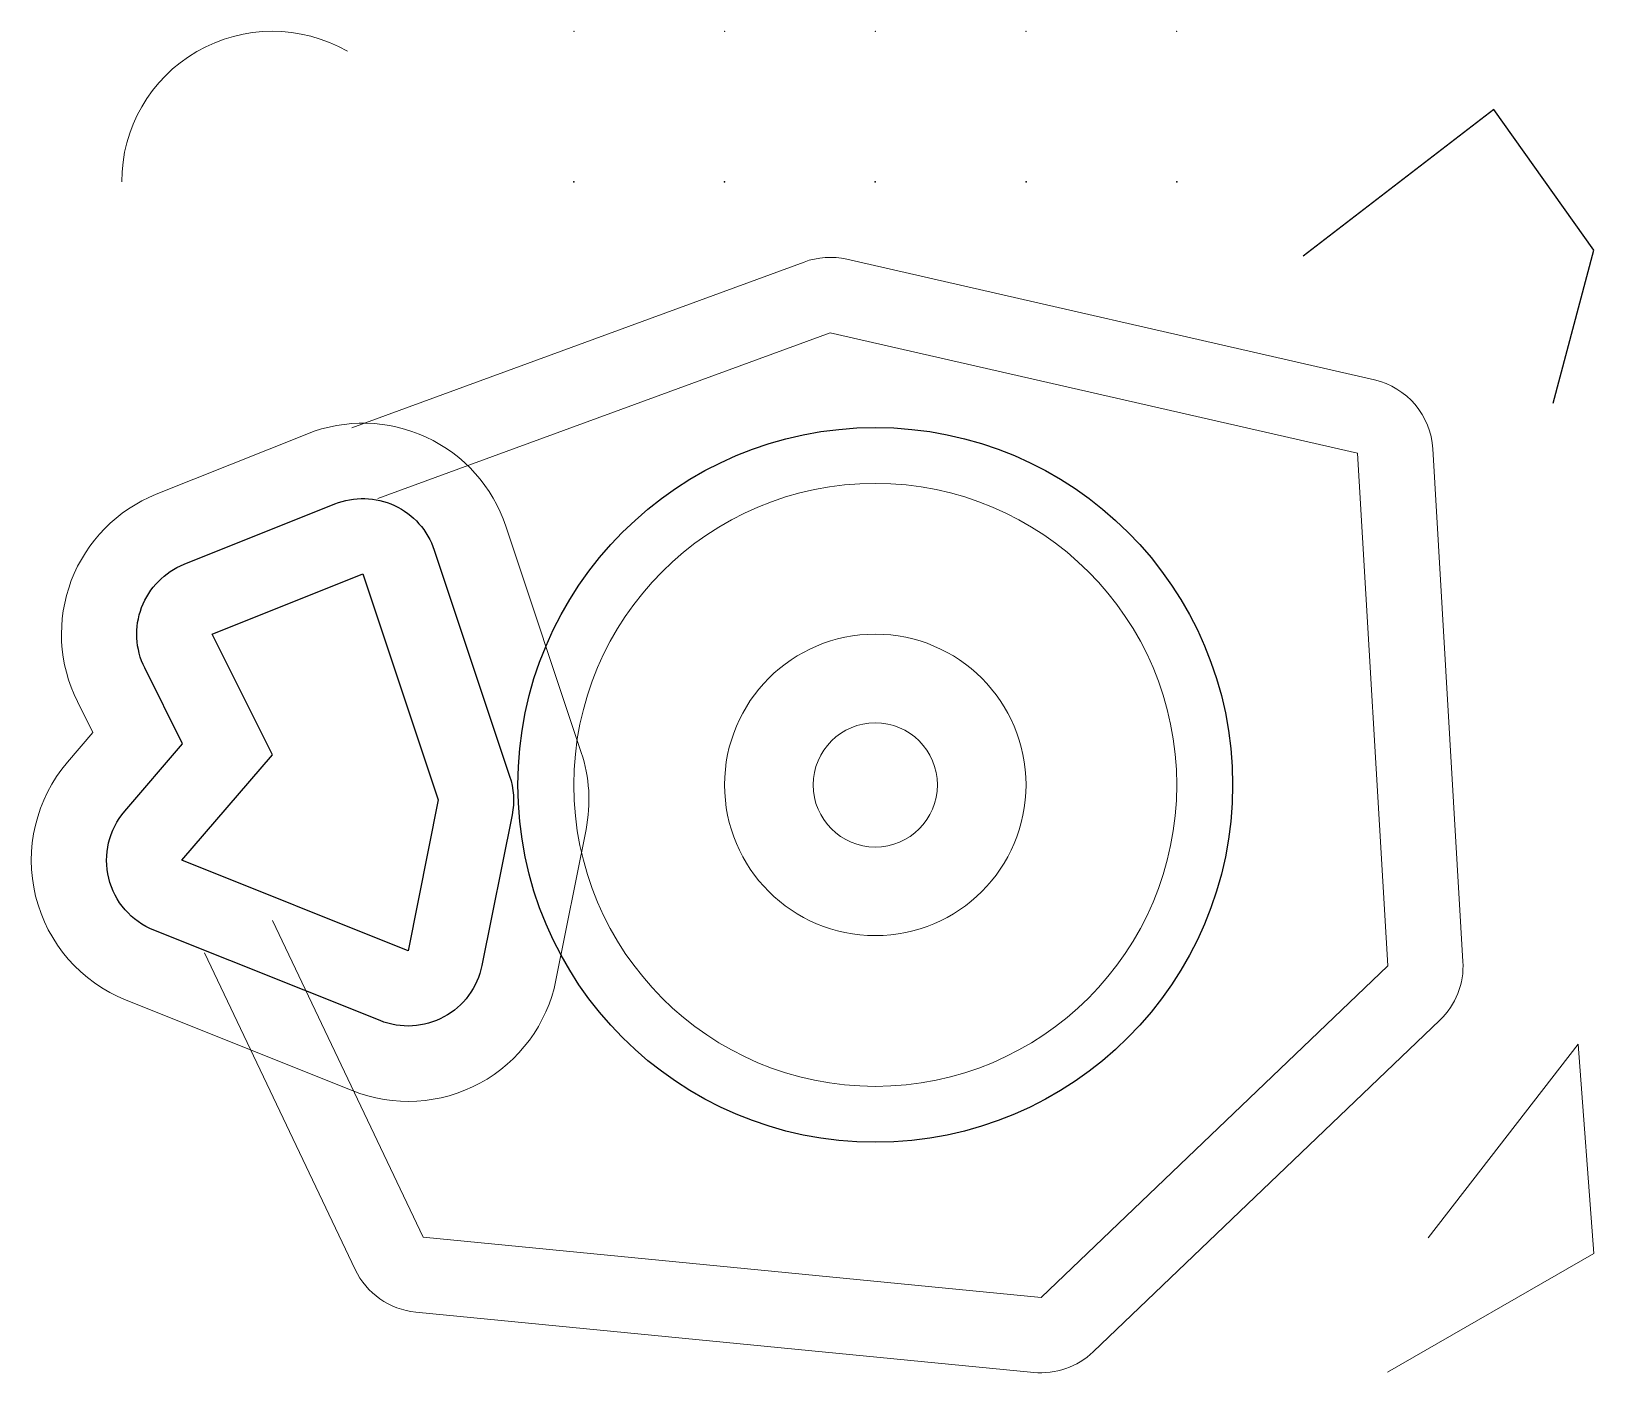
# Model space of a CAD drawing. Header units: millimetres. Extents: x -6 to 98, y 1 to 90.
import ezdxf

# ---------------------------------------------------------------- set-up
doc = ezdxf.new("R2010")
doc.units = ezdxf.units.MM
doc.layers.get('0').update_dxf_attribs({"linetype": 'CONTINUOUS', "lineweight": 25, "true_color": 0x000000})
for name, color, linetype, lineweight, true_color in [('DP0000.5000NP002F0500.0000', 7, 'CONTINUOUS', 0, 0x000000), ('DP0000.5000NP003F0700.0000', 7, 'CONTINUOUS', 0, 0x000000), ('DP0001.0000NP005F0800.0000', 7, 'CONTINUOUS', 0, 0x000000), ('DP0002.0000NP001F1000.0000', 7, 'CONTINUOUS', 0, 0x000000), ('DP0004.0000NP001F1000.0000', 7, 'CONTINUOUS', 0, 0x000000)]:
    doc.layers.add(name, color=color, linetype=linetype, lineweight=lineweight, true_color=true_color)

msp = doc.modelspace()

# ---------------------------------------------------------------- linework, layer by layer
at = {"color": 3, "true_color": 0x00ff00}
for p, q in [((91.03, 84.81), (78.38, 75.07)), ((97.67, 75.48), (91.03, 84.81)), ((94.97, 65.32), (97.67, 75.48))]:
    msp.add_line(p, q, dxfattribs=at)
at = {"color": 1, "true_color": 0xff0000}
msp.add_lwpolyline([(4.04, 42.73), (1.53, 47.76, -0.43878), (4.14, 54.64), (14.14, 58.64, -0.431529), (20.74, 55.58), (25.74, 40.58, -0.13052), (25.9, 38.02), (23.9, 28.02, -0.468921), (17.14, 24.36), (2.14, 30.36, -0.51393), (0.2, 38.25), (4.04, 42.73)], format="xyb", dxfattribs=at)
msp.add_lwpolyline([(10, 42), (6, 50), (16, 54), (21, 39), (19, 29), (4, 35), (10, 42)], dxfattribs=at)
at = {"color": 7, "true_color": 0x000000}
msp.add_circle((50, 40), 23.71, dxfattribs=at)
at = {"color": 1, "true_color": 0xff0000}
for p in [(30, 80), (40, 80), (50, 80), (60, 80), (70, 80)]:
    msp.add_point(p, dxfattribs=at)
at = {"layer": 'DP0000.5000NP002F0500.0000', "color": 1, "true_color": 0xff0000}
msp.add_circle((50, 40), 4.12, dxfattribs=at)
at = {"layer": 'DP0000.5000NP003F0700.0000', "color": 3, "true_color": 0x00ff00}
for p, q in [((86.68, 9.95), (96.63, 22.81)), ((96.63, 22.81), (97.67, 8.92)), ((97.67, 8.92), (83.98, 1.04))]:
    msp.add_line(p, q, dxfattribs=at)
at = {"layer": 'DP0000.5000NP003F0700.0000', "color": 7, "true_color": 0x000000}
msp.add_lwpolyline([(15.28, 63.69), (45.28, 74.69, -0.145043), (48.11, 74.87), (83.11, 66.87, -0.333424), (86.99, 62.29), (88.99, 28.29, -0.220045), (87.46, 24.39), (64.46, 2.39, -0.218489), (60.51, 1.02), (19.51, 5.02, -0.263112), (15.49, 7.85), (5.49, 28.85)], format="xyb", dxfattribs=at)
msp.add_lwpolyline([(17, 59), (47, 70), (82, 62), (84, 28), (61, 6), (20, 10), (10, 31)], dxfattribs=at)
at = {"layer": 'DP0001.0000NP005F0800.0000', "color": 3, "true_color": 0x00ff00}
msp.add_arc((10, 80), 10, 60.1493, 180, dxfattribs=at)
at = {"layer": 'DP0001.0000NP005F0800.0000', "color": 7, "true_color": 0x000000}
for p in [(30, 90), (40, 90), (50, 90), (60, 90), (70, 90)]:
    msp.add_point(p, dxfattribs=at)
at = {"layer": 'DP0002.0000NP001F1000.0000', "color": 7, "true_color": 0x000000}
msp.add_circle((50, 40), 10, dxfattribs=at)
at = {"layer": 'DP0004.0000NP001F1000.0000', "color": 1, "true_color": 0xff0000}
msp.add_lwpolyline([(-1.91, 43.47), (-2.94, 45.53, -0.43878), (2.29, 59.28), (12.29, 63.28, -0.431529), (25.49, 57.16), (30.49, 42.16, -0.13052), (30.81, 37.04), (28.81, 27.04, -0.468921), (15.29, 19.72), (0.29, 25.72, -0.51393), (-3.59, 41.51), (-1.91, 43.47)], format="xyb", dxfattribs=at)
at = {"layer": 'DP0004.0000NP001F1000.0000', "color": 7, "true_color": 0x000000}
msp.add_circle((50, 40), 20, dxfattribs=at)

doc.saveas('drawing.dxf')
